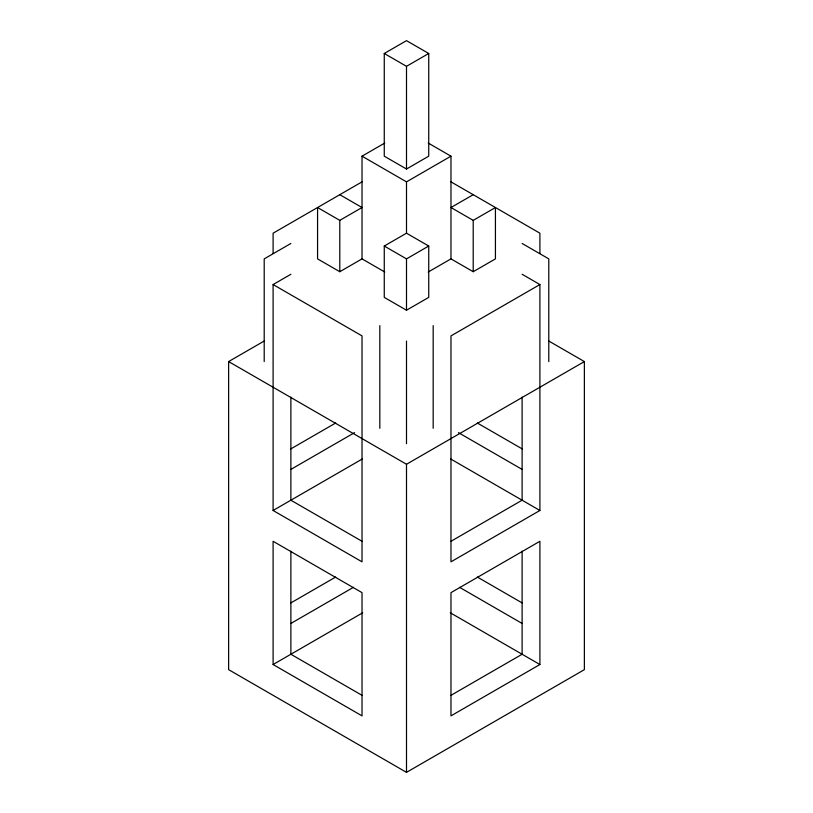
<?xml version="1.0" encoding="UTF-8"?>
<svg xmlns="http://www.w3.org/2000/svg" width="813" height="813" viewBox="0 0 813 813"><rect width="100%" height="100%" fill="white"/><g stroke="black" fill="none" stroke-linecap="round" stroke-linejoin="round"><path stroke-width="1.22" d="M384.264 53.485L406.5 40.65L428.736 53.485L428.736 156.177L406.5 169.023L384.264 156.177L384.264 53.485L406.5 66.32L428.736 53.485M384.813 272.03L362.029 258.88L362.029 156.177L384.813 143.027M362.029 181.858L273.097 233.199L273.097 253.493M290.881 243.473L264.205 258.88L264.205 361.572M362.029 258.88L339.793 271.715L317.568 258.88L317.568 207.528L339.793 220.364L362.029 207.528L339.793 194.693M362.029 156.177L406.5 181.858L450.971 156.177L450.971 258.88L428.187 272.03M273.097 284.55L362.029 335.901L362.029 561.824L273.097 510.483L273.097 284.55L290.881 274.276M384.264 246.034L406.5 233.199L428.736 246.034L428.736 297.385L406.5 310.22L384.264 297.385L384.264 246.034L406.5 258.88L428.736 246.034M473.207 194.693L450.971 207.528L473.207 220.364L495.432 207.528L495.432 258.88L473.207 271.715L450.971 258.88M548.582 340.911L584.374 361.572L584.374 669.658L406.5 772.35L228.626 669.658L228.626 361.572L264.418 340.911M539.903 284.55L450.971 335.901L450.971 561.824L539.903 510.483L539.903 284.55L522.119 274.276M290.668 448.989L335.678 423.004M290.881 469.406L354.57 432.638M273.097 510.483L362.252 459.01M228.626 361.572L406.5 464.264L584.374 361.572M290.668 603.033L335.678 577.037M290.881 623.449L353.472 587.311M450.748 541.417L522.119 500.208L522.119 397.1M273.097 664.526L362.029 715.867L362.029 592.636L273.097 541.285L273.097 664.526L362.72 612.778M450.748 695.461L522.119 654.252L522.119 551.143M539.903 664.526L450.971 715.867L450.971 592.636L539.903 541.285L539.903 664.526L450.28 612.778M428.207 143.037L450.971 156.177M450.971 181.858L539.903 233.199L539.903 253.493M522.119 243.473L548.795 258.88L548.795 361.572M477.322 423.004L522.332 448.989M458.43 432.638L522.119 469.406M450.748 459.01L539.903 510.483M477.322 577.037L522.332 603.033M459.528 587.311L522.119 623.449M362.252 541.417L290.881 500.208L290.881 397.1M362.252 695.461L290.881 654.252L290.881 551.143M473.207 220.364L473.207 271.715M433.177 325.627L433.177 428.319M406.5 66.32L406.5 169.023M406.5 181.858L406.5 233.199M406.5 258.88L406.5 310.22M406.5 341.033L406.5 443.725M406.5 464.264L406.5 772.35M379.823 325.627L379.823 428.319M339.793 220.364L339.793 271.715"/></g></svg>
